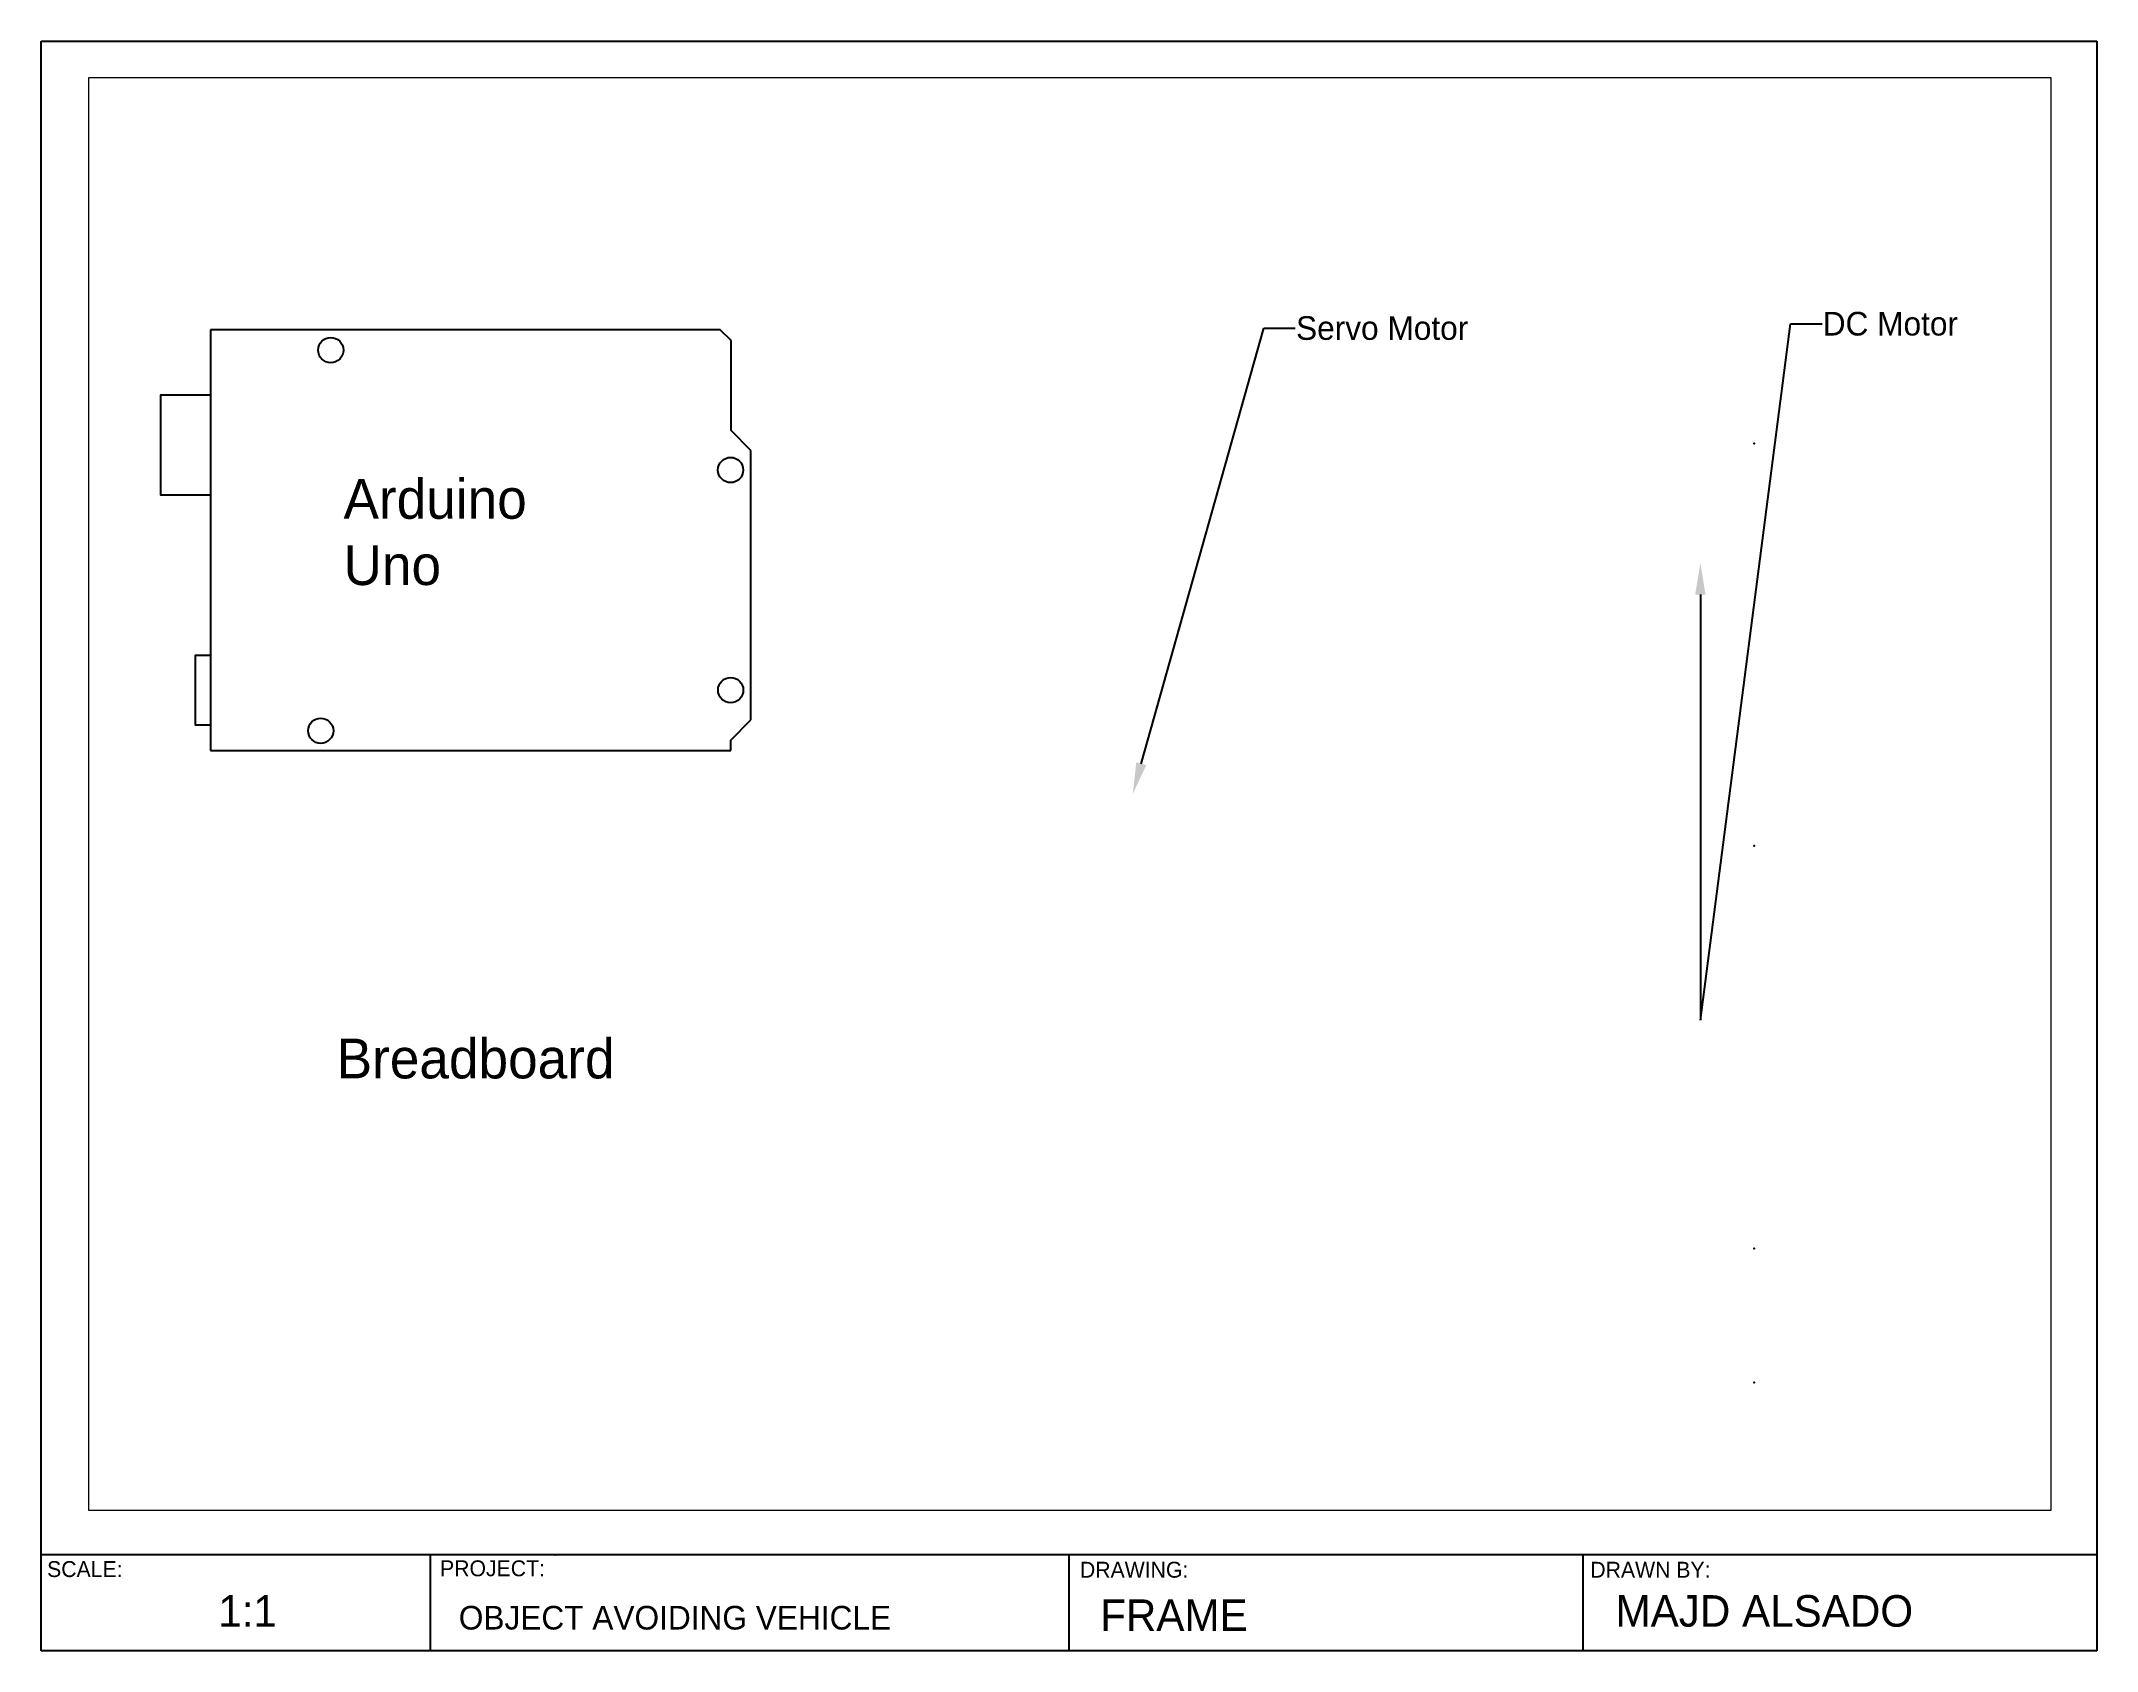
# Paper-space layout 'Frame Layout' of a CAD drawing. Header units: millimetres. Extents: x -8 to 253, y 0 to 204.
# The model-space entities are those that its viewports show. They can reach past a viewport. Long polylines and large blocks are cut down to what shows.
import ezdxf
from ezdxf import colors
from ezdxf.entities.mleader import LeaderData, LeaderLine
from ezdxf.math import Vec2, Vec3

# ---------------------------------------------------------------- set-up
doc = ezdxf.new("R2010")
doc.units = ezdxf.units.MM
doc.layers.add('CONST', color=1, linetype='Continuous')
doc.layers.add('Viewport', color=6, linetype='Continuous', plot=False)

msp = doc.modelspace()

# ---------------------------------------------------------------- linework, layer by layer
at = {"layer": 'CONST'}
for p, q in [((73.5, 225), (73.5, 158.98)), ((126.89, 225), (73.5, 225)), ((126.89, 160.35), (126.89, 225)), ((125.54, 158.95), (126.89, 160.35)), ((73.5, 158.98), (74.84, 158.98)), ((74.84, 158.98), (77.43, 156.45)), ((111.58, 156.45), (114.11, 158.95)), ((114.11, 158.95), (125.54, 158.95)), ((77.43, 156.45), (111.58, 156.45))]:
    msp.add_line(p, q, dxfattribs=at)
for points in [[(118.6, 225), (118.6, 231.34), (105.94, 231.34), (105.94, 225)], [(76.74, 225), (76.74, 226.89), (85.6, 226.89), (85.6, 225)]]:
    msp.add_lwpolyline(points, dxfattribs=at)
for centre in [(76.03, 211), (124.31, 209.73), (81.18, 159), (109.1, 159.01)]:
    msp.add_circle(centre, 1.6, dxfattribs=at)

psp = doc.layouts.new('Frame Layout')

# ---------------------------------------------------------------- linework, layer by layer
for p, q in [((-8.06, 204.23), (252.71, 204.23)), ((-8.06, 0.04), (-8.06, 204.23)), ((252.71, 204.23), (252.71, 0.04)), ((252.71, 12.23), (-8.06, 12.23)), ((41.29, 12.23), (41.29, 0.04)), ((122.32, 12.23), (122.32, 0.04)), ((187.52, 12.23), (187.52, 0.04)), ((252.71, 0.04), (-8.06, 0.04))]:
    psp.add_line(p, q)
for p in [(209.25, 153.19), (209.25, 102.14), (209.25, 51.09), (209.25, 34.07), (57.13, 12.23), (122.32, 12.23), (187.52, 12.23)]:
    psp.add_point(p)

# ---------------------------------------------------------------- texts
for s, height, p in [('SCALE:', 2.012, (-7.3, 9.41)), ('PROJECT:', 2.012, (42.54, 9.51)), ('DRAWING:', 2.012, (123.71, 9.33)), ('DRAWN BY:', 2.012, (188.45, 9.33)), ('1:1', 4, (14.41, 3.11)), ('OBJECT AVOIDING VEHICLE', 3, (44.92, 2.75)), ('FRAME', 4, (126.27, 2.57)), ('MAJD ALSADO', 4, (191.65, 3.11))]:
    psp.add_text(s, height=height).set_placement(p)
at = {"char_height": 5.043, "attachment_point": 1}
for s, width, insert in [('Arduino\\PUno', 36.3903, (30.3, 148.69)), ('Breadboard', 41.3394, (29.43, 77.7))]:
    psp.add_mtext_dynamic_manual_height_columns(s, width=width, gutter_width=25.22, heights=[0], dxfattribs=dict(at, insert=insert))

# ---------------------------------------------------------------- leaders
ml = psp.add_multileader_mtext('Standard')
ml.set_content('DC Motor', color=256)
ml.set_leader_properties()
ml.build(insert=Vec2(0, 0))
ml.multileader.update_dxf_attribs({"text_right_attachment_type": 6, "dogleg_length": 4})
ctx = ml.context
ctx.base_point, ctx.char_height, ctx.landing_gap_size, ctx.plane_origin = Vec3(217.84, 168.39), 3, 0.09, Vec3(175.28, 173.42)
ctx.right_attachment = 6
notes = []
notes.append((ctx, [(0, (1, 1, 0), (213.84, 168.39), (1, 0), 4, [(1, [(202.41, 138.03), (202.41, 80.03)], 0, [])])]))
ctx.mtext.insert, ctx.mtext.flow_direction = Vec3(217.93, 169.89), 5
ml = psp.add_multileader_mtext('Standard')
ml.set_content('Servo Motor', color=256)
ml.set_leader_properties()
ml.build(insert=Vec2(0, 0))
ml.multileader.update_dxf_attribs({"text_right_attachment_type": 6, "dogleg_length": 4})
ctx = ml.context
ctx.base_point, ctx.char_height, ctx.landing_gap_size, ctx.plane_origin = Vec3(151.03, 167.84), 3, 0.09, Vec3(130.41, 108.73)
ctx.right_attachment = 6
notes.append((ctx, [(0, (1, 1, 0), (147.03, 167.84), (1, 0), 4, [(0, [(130.41, 108.73)], 0, [])])]))
ctx.mtext.insert, ctx.mtext.flow_direction = Vec3(151.12, 169.34), 5
for ctx, leaders in notes:
    for number, flags, end, landing, length, lines in leaders:
        leader = LeaderData()
        leader.index, (leader.has_last_leader_line, leader.has_dogleg_vector, leader.attachment_direction) = number, flags
        leader.last_leader_point, leader.dogleg_vector, leader.dogleg_length = Vec3(end), Vec3(landing), length
        for number, points, colour, breaks in lines:
            line = LeaderLine()
            line.index, line.vertices, line.color, line.breaks = number, Vec3.list(points), colors.encode_raw_color(colour), breaks
            leader.lines.append(line)
        ctx.leaders.append(leader)

# ---------------------------------------------------------------- viewports
at = {"layer": 'Viewport', "view_target_point": (68, 116), "view_twist_angle": 90}
psp.add_viewport(center=(122.41, 108.73), size=(248.96, 181.6967), view_center_point=(0, 0), view_height=181.6967, dxfattribs=at)

doc.saveas('drawing.dxf')
